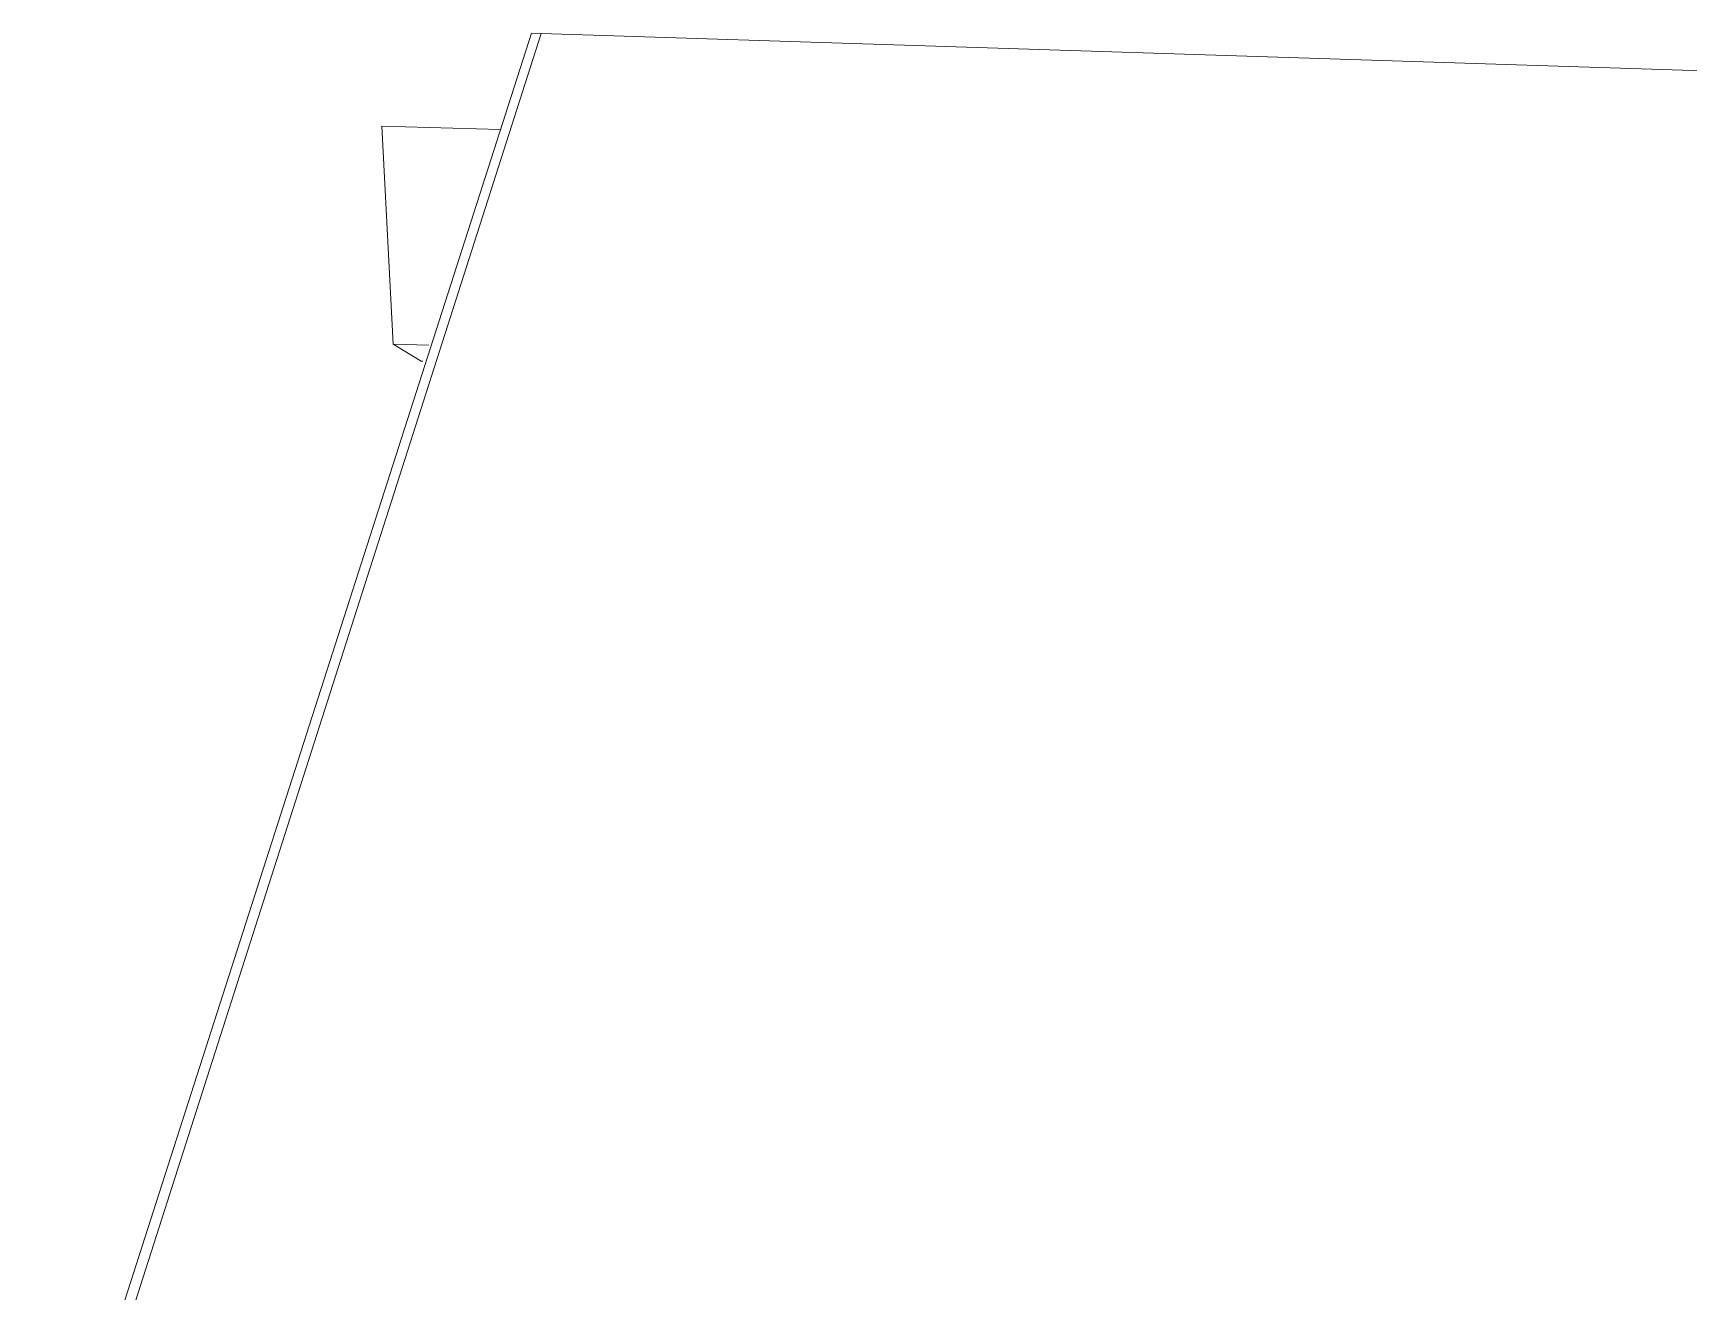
# Model space of a CAD drawing. Header units: inches. Extents: x 205 to 211, y -138 to -29.
# Drawn here: x 208.1554 to 208.3253, y -72.8384 to -72.7092 of the extents above; entities that cross this region are included whole.
import ezdxf

# ---------------------------------------------------------------- set-up
doc = ezdxf.new("R2010")
doc.units = ezdxf.units.IN
doc.header["$MEASUREMENT"] = 0
for name, color, linetype, lineweight in [('A-ROOF', 132, 'Continuous', 13), ('A-ROOF-OTLN', 132, 'Continuous', 9), ('Q-CASE', 31, 'Continuous', 9)]:
    doc.layers.add(name, color=color, linetype=linetype, lineweight=lineweight)

msp = doc.modelspace()

# ---------------------------------------------------------------- linework, layer by layer
at = {"layer": 'A-ROOF'}
for q in [(208.15656, -72.86851), (208.81408, -72.72881)]:
    msp.add_line((208.20753, -72.70919), q, dxfattribs=at)
at = {"layer": 'A-ROOF-OTLN'}
for q in [(208.1554, -72.8685), (208.20753, -72.70919)]:
    msp.add_line((208.20656, -72.70916), q, dxfattribs=at)
at = {"layer": 'Q-CASE'}
for p, q in [((208.19236, -72.74109), (208.1912, -72.7187)), ((208.20332, -72.71907), (208.1912, -72.7187)), ((208.19523, -72.74283), (208.19236, -72.74109)), ((208.19601, -72.74119), (208.19236, -72.74109)), ((208.19523, -72.74283), (208.1954, -72.74284))]:
    msp.add_line(p, q, dxfattribs=at)

doc.saveas('drawing.dxf')
